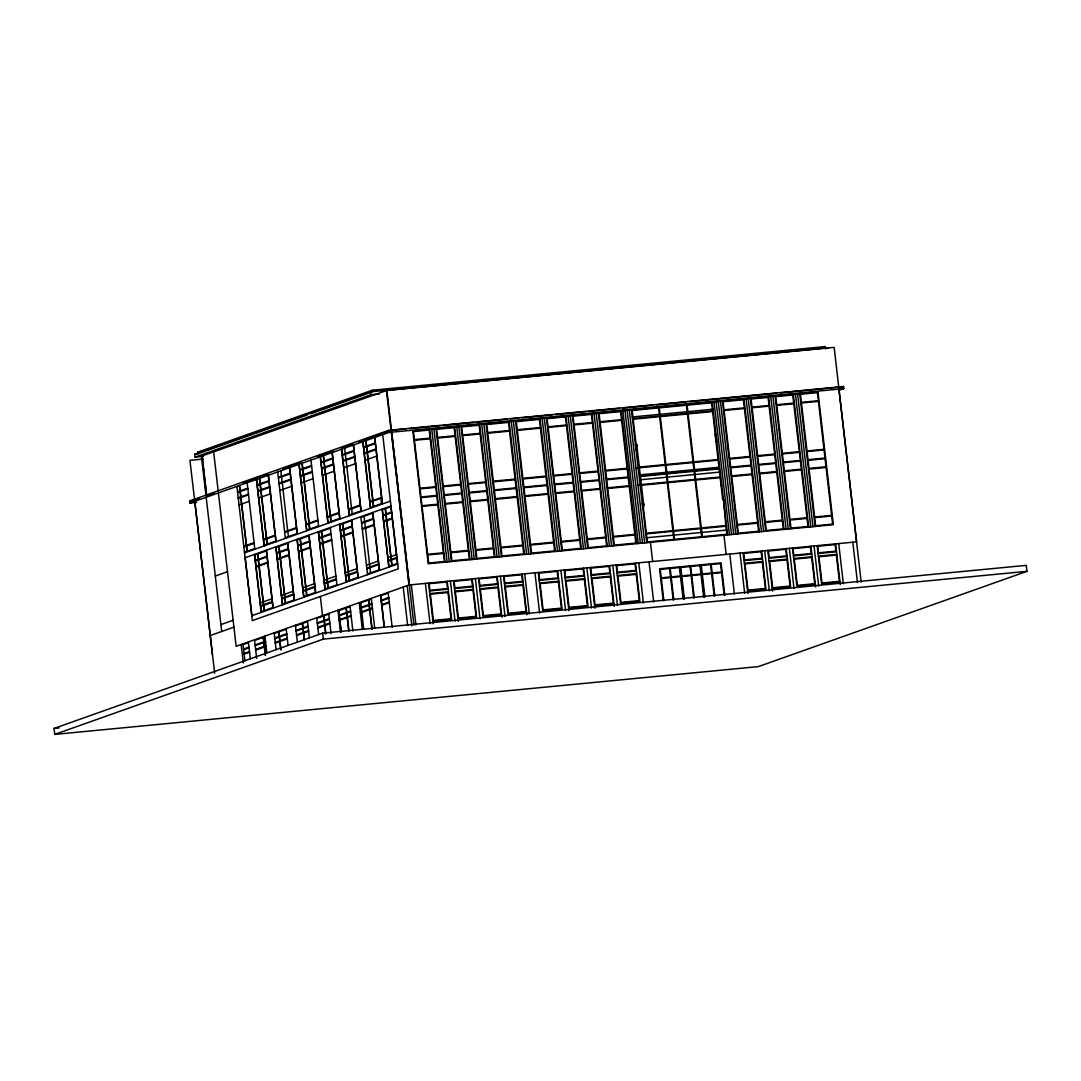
<?xml version="1.0" encoding="UTF-8"?>
<svg xmlns="http://www.w3.org/2000/svg" width="1081" height="1081" viewBox="0 0 1081 1081"><rect width="100%" height="100%" fill="white"/><g stroke="black" fill="none" stroke-linecap="round" stroke-linejoin="round"><path stroke-width="1.5" d="M307.436 414.888L198.039 453.696L197.864 452.101L372.256 390.227L825.168 346.596L825.343 348.19M203.485 456.304L195.107 457.114L194.756 454.196L370.594 391.822L828.627 347.677L825.465 348.812M310.612 413.766L370.851 392.389M195.107 457.114L370.932 394.741L379.323 393.93M196.661 502.381L189.945 503.03L189.702 500.908L388.62 430.333L843.585 386.498L843.829 388.62L839.059 390.322M213.943 493.22L206.755 495.76L202.147 455.925M242.955 482.923L266.764 474.478M282.627 468.857L300.072 462.668M317.53 456.466L333.394 450.845M341.326 448.034L352.433 444.088M358.784 441.832L382.579 433.4M383.998 432.886L391.079 430.387L386.458 390.538L201.431 456.182L206.039 496.017M199.39 498.463L194.621 500.152L189.932 460.344L203.377 459.047M189.945 503.03L388.876 432.468L843.829 388.62M237.536 491.787L247.657 488.193M278.493 477.262L290.14 473.127L289.519 467.789M311.423 465.573L299.761 469.708L299.153 464.371M237.617 492.45L247.738 488.855M278.56 477.924L290.221 473.789L290.83 479.126L279.182 483.261M311.49 466.249L299.842 470.37L300.464 475.721L312.112 471.586M238.239 497.787L248.36 494.193M238.306 498.449L248.427 494.868M279.263 483.923L290.911 479.788L296.451 527.623L284.789 531.757M312.193 472.248L300.532 476.383L306.072 524.217L317.719 520.083M238.901 505.003L249.292 501.314M258.562 498.03L270.574 493.774M279.83 490.49L291.843 486.22M301.113 482.937L313.125 478.68M322.381 475.397L334.394 471.127M343.663 467.843L355.663 463.587M364.932 460.303L376.945 456.033M243.847 546.283L253.967 542.703M243.928 546.945L254.049 543.365M284.871 532.42L296.518 528.285L297.126 533.528L285.479 537.662M317.8 520.745L306.153 524.88L306.747 530.109L318.409 525.974M381.998 499.719L381.066 500.044L381.552 504.273M244.522 552.188L254.643 548.594M821.992 347.717L825.168 346.596M244.455 552.904L390.417 501.125M245.009 557.782L390.984 506.003M330.205 528.258L318.544 532.393L319.165 537.73L330.813 533.595M361.095 517.299L372.756 513.164L373.364 518.502L361.716 522.636M330.894 534.257L319.246 538.392L319.868 543.729L331.516 539.595M361.797 523.299L373.445 519.164L374.067 524.501L362.419 528.636M215.295 576.038L227.51 571.7M331.597 540.257L319.935 544.392L324.422 583.132L336.069 578.997M362.486 529.298L374.134 525.163L378.62 563.904L366.972 568.038M840.396 387.633L843.585 386.498M260.089 602.995L272.101 598.739M281.357 595.442L293.37 591.185M302.639 587.902L314.652 583.645M323.908 580.348L335.921 576.092M345.19 572.808L357.203 568.552M366.459 565.255L378.472 560.998M387.741 557.715L396.592 554.567M336.15 579.659L324.503 583.794L325.097 589.023L336.759 584.889M367.054 568.701L378.701 564.566L379.309 569.795L367.648 573.93M220.916 624.602L233.131 620.264M251.724 615.751L397.686 563.971M209.984 635.642L233.928 627.142M243.049 644.546L248.441 642.641M254.576 640.465L264.967 636.777M274.236 633.493L286.181 629.25M295.505 625.94L307.517 621.683M316.787 618.4L328.786 614.13M338.056 610.846L350.068 606.59M359.324 603.306L371.337 599.036M380.607 595.753L388.201 593.064M243.563 649.032L248.954 647.127M255.102 644.952L265.48 641.263M274.75 637.979L286.695 633.736M296.018 630.426L308.031 626.169M317.301 622.886L329.313 618.616M338.569 615.332L350.582 611.076M359.851 607.792L371.864 603.522M381.12 600.239L388.714 597.55M243.644 649.695L249.035 647.789M255.17 645.614L265.561 641.925M274.831 638.641L286.776 634.398M296.099 631.088L308.112 626.831M317.382 623.548L329.381 619.278M338.65 615.994L350.663 611.738M359.932 608.454L371.932 604.184M381.201 600.901L388.795 598.212M244.09 653.492L249.468 651.586M255.616 649.411L266.007 645.722M275.263 642.438L287.222 638.195M296.545 634.885L308.558 630.628M317.814 627.345L329.827 623.075M339.096 619.791L351.095 615.535M360.365 612.251L372.377 607.981M381.647 604.698L389.241 602.009M244.157 654.154L249.549 652.248M255.697 650.073L266.075 646.384M275.344 643.1L287.289 638.857M296.613 635.547L308.626 631.29M317.895 628.007L329.908 623.737M339.164 620.453L351.176 616.197M360.446 612.913L372.459 608.644M381.715 605.36L389.309 602.671M54.05 728.432L322.679 633.142L1026.261 565.349L1026.95 571.322L758.322 666.612L54.739 734.404L54.05 728.432L59.09 727.945M54.739 734.404L323.368 639.114L1026.95 571.322M391.39 430.346L406.564 428.86M409.821 428.576L440.062 425.644M443.318 425.346L473.573 422.414M476.829 422.117L507.07 419.185M510.327 418.888L518.799 418.05M522.055 417.766L552.296 414.82M555.553 414.536L585.807 411.591M589.064 411.307L619.305 408.361M622.561 408.078L652.802 405.132M656.072 404.848L686.313 401.902M689.57 401.619L776.766 393.187M780.036 392.903L838.748 387.214L834.14 347.379L386.876 390.484L391.484 430.319M197.864 452.101L201.215 451.777M194.756 454.196L198.12 453.871M632.263 416.982L713.001 409.213M715.892 434.157L715.149 434.238L722.703 499.53L723.446 499.463M715.23 434.994L715.987 434.927M635.439 444.372L636.682 444.25L643.844 506.043L642.587 506.165L631.439 409.875M715.46 437.021L716.217 436.94M635.52 445.075L636.777 444.953M635.547 445.386L636.804 445.264M635.587 445.723L636.844 445.602M635.628 445.994L636.885 445.899M635.642 446.129L636.885 446.007M716.5 439.359L715.96 440.359M715.784 439.764L716.527 439.697M715.838 440.251L716.608 440.305M635.993 449.25L637.25 449.128M716.014 441.737L716.757 441.656M636.074 449.899L637.331 449.777M636.128 450.304L637.371 450.182M189.702 500.908L193.067 500.584M639.33 467.087L665.207 464.587L659.667 416.671L633.169 419.225L636.196 445.318M718.068 459.506L693.651 461.857L688.111 413.928L712.636 411.564L715.338 434.994M639.412 467.749L665.288 465.262L666.22 473.329L640.344 475.829M718.149 460.168L693.732 462.519L694.664 470.6L719.081 468.249M627.939 469.14L629.615 468.978M636.033 468.357L638.182 468.154M640.222 474.829L718.96 467.249M640.425 476.491L666.301 474.005L667.234 482.072L641.357 484.572M719.149 468.911L694.745 471.262L695.678 479.342L720.095 476.991M640.79 479.721L719.527 472.127M629.858 485.815L631.547 485.653M637.952 485.031L640.114 484.815M641.425 485.234L667.315 482.748L672.855 530.663L646.357 533.217L643.195 505.867M720.162 477.653L695.745 480.005L701.299 527.92L725.824 525.555L723.419 499.219M721.041 485.247L721.797 485.247L721.108 485.747M642.236 503.178L643.519 503.273M642.384 504.408L643.641 504.286M642.56 505.922L643.817 505.8M722.594 498.598L723.338 498.53M646.249 537.798L726.986 530.014M429.481 590.969L448.115 589.172M454.466 588.564L473.113 586.767M479.464 586.145L498.098 584.348M504.449 583.74L523.096 581.943M539.176 580.402L558.539 578.538M565.133 577.889L584.483 576.024M591.077 575.389L610.441 573.525M617.035 572.889L636.385 571.025M744.066 560.647L762.47 558.877M768.74 558.282L787.13 556.499M793.4 555.904L811.804 554.121M818.074 553.526L836.478 551.742M429.779 593.591L448.426 591.793M454.777 591.185L473.41 589.388M479.761 588.78L498.409 586.983M504.759 586.361L523.393 584.578M539.487 583.024L558.836 581.159M565.431 580.524L584.794 578.659M591.388 578.024L610.738 576.159M617.332 575.524L636.695 573.66M744.363 563.282L762.767 561.498M769.037 560.904L787.441 559.134M793.711 558.526L812.115 556.756M818.385 556.147L836.775 554.377M432.968 621.156L451.615 619.359L447.21 581.294M457.966 618.751L476.599 616.954L472.194 578.889M501.598 614.548L482.95 616.346L478.545 578.281M526.582 612.13L507.948 613.927L503.543 575.862M568.62 608.09L587.983 606.225L583.578 568.16M594.577 605.59L613.927 603.725M747.552 590.848L765.956 589.064L761.551 550.999M772.226 588.469L790.63 586.686L786.225 548.621M815.304 584.308L796.9 586.091L792.495 548.026M839.964 581.943L821.574 583.713L817.168 545.648M838.951 388.876L856.638 541.838L409.375 584.943L391.673 431.981M838.856 388.917L861.206 582.105M852.801 542.216L857.449 582.402M838.707 543.567L843.356 583.767M835.572 543.878L840.275 584.564M799.724 393.66L815.088 526.474M797.575 393.876L812.939 526.677M814.034 545.946L818.682 586.145M795.427 394.079L810.791 526.879M793.319 394.281L808.683 527.082M810.899 546.256L815.601 586.942M775.05 396.038L790.414 528.839M772.901 396.254L788.265 529.055M789.36 548.324L794.008 588.51M770.753 396.457L786.117 529.258M768.645 396.659L784.009 529.46M750.376 398.416L765.74 531.217M767.821 550.405L772.537 591.091M748.228 398.632L763.605 531.433M764.686 550.702L769.334 590.888M746.093 398.835L761.456 531.636M743.971 399.038L759.335 531.838M743.16 552.783L747.863 593.469M722.432 401.119L737.796 533.919M740.026 553.08L744.674 593.266M720.446 401.308L735.81 534.109M718.297 401.51L733.675 534.311M716.163 401.713L731.526 534.514M714.041 401.916L729.405 534.73M712.19 402.105L727.554 534.906M729.77 554.067L734.418 594.253M723.946 535.244L726.162 554.418M724.838 595.415L721.068 562.863L659.545 568.795L663.126 599.725M724.135 594.996L721.554 572.687L712.257 573.579L714.838 595.888M714.203 595.942L711.622 573.646L702.326 574.538L704.907 596.847M700.556 564.85L704.326 597.401M703.636 596.969L701.056 574.66L691.759 575.565L694.34 597.861M693.691 597.928L691.124 575.619L681.827 576.511L684.408 598.82M680.057 566.822L683.827 599.374M683.124 598.942L680.544 576.646L671.247 577.538L673.828 599.833M673.193 599.901L670.612 577.592L661.315 578.497L663.896 600.793M650.438 542.338L652.654 561.498M636.547 448.426L636.641 449.183M642.979 504.003L643.114 505.151M642.587 506.165L646.816 542.689M649.032 561.85L653.681 602.036M629.291 410.091L644.654 542.892M627.142 410.294L642.506 543.094M624.994 410.496L640.357 543.311M622.872 410.712L638.249 543.513M621.197 410.875L636.56 543.675M638.776 562.836L643.425 603.022M635.479 563.16L639.884 601.212L620.521 603.076L616.116 565.025M598.347 413.064L613.711 545.878M596.199 413.28L611.576 546.081M612.819 565.336L617.467 605.522M594.064 413.483L609.427 546.283M591.942 413.685L607.306 546.486M609.522 565.66L614.238 606.346M590.172 567.525L594.874 608.211M572.403 415.577L587.767 548.378M570.255 415.78L585.618 548.58M586.875 567.836L591.523 608.022M568.106 415.982L583.47 548.783M565.985 416.185L581.362 548.986M546.446 418.077L561.809 550.878M564.214 570.025L568.93 610.711M544.297 418.279L559.661 551.08M560.917 570.336L565.566 610.535M542.149 418.482L557.526 551.283M540.041 418.685L555.404 551.486M557.62 570.66L562.025 608.725L542.676 610.589L538.27 572.525M534.973 572.835L539.622 613.035M515.542 421.05L530.906 553.85M513.394 421.252L528.758 554.053M511.245 421.468L526.609 554.269M509.124 421.671L524.501 554.472M524.717 573.822L529.366 614.022M522.177 574.065L526.893 614.765M486.018 423.901L501.381 556.701M483.869 424.103L499.233 556.904M500.368 576.173L505.016 616.359M481.721 424.306L497.084 557.107M479.613 424.509L494.976 557.31M497.192 576.484L501.895 617.17M461.019 426.306L476.383 559.107M458.871 426.509L474.248 559.309M475.37 578.578L480.018 618.778M456.736 426.711L472.1 559.526M454.615 426.914L469.978 559.728M436.035 428.711L451.399 561.512M453.561 580.686L458.263 621.372M433.886 428.914L449.25 561.715M450.385 580.983L455.033 621.183M431.738 429.13L447.102 561.931M429.63 429.333L444.994 562.134M428.562 583.091L433.278 623.778M425.387 583.402L430.049 623.588M411.293 584.753L415.942 624.953M391.592 432.022L413.942 625.21M391.268 432.049L408.969 585.01L236.144 646.303L218.443 493.355M407.172 585.645L411.82 625.831M388.62 430.333L388.876 432.468M403.213 587.037L407.672 625.561M382.85 435.738L398.254 568.849L252.292 620.629L236.928 486.45M372.256 390.227L372.445 391.822M385.417 508.665L386.039 514.015M386.106 514.678L386.728 520.015M386.809 520.677L391.281 559.404M391.363 560.08L391.971 565.309M385.241 508.732L385.849 514.07M385.931 514.732L386.552 520.069M386.62 520.745L391.106 559.472M391.187 560.134L391.795 565.377M370.594 391.822L370.932 394.741M374.729 436.873L382.485 503.935M374.621 437.602L375.242 442.94L363.594 447.075L362.973 441.737M382.12 509.151L388.822 567.12M388.12 592.402L392.187 627.466M366.013 440.656L366.635 445.994M366.702 446.656L367.324 451.993M367.405 452.655L372.931 500.489M373.013 501.152L373.621 506.394M365.837 440.724L366.445 446.061M366.527 446.723L367.148 452.061M367.229 452.723L372.756 500.557M372.837 501.219L373.445 506.449M372.85 512.435L379.566 570.403M380.823 595.672L381.161 600.225M381.417 600.833L381.674 604.684M381.931 605.279L384.241 626.845L380.526 595.091M362.716 441.129L370.472 508.192M364.135 516.218L364.581 521.623M364.838 522.218L365.27 527.623M365.527 528.217L369.837 567.025M370.094 567.62L370.513 572.916M353.446 444.413L361.216 511.489M371.269 598.374L374.742 628.493M353.352 445.142L353.96 450.48L342.312 454.615L341.691 449.277M360.838 516.691L367.554 574.66M368.729 599.969L369.243 604.455M369.324 605.117L369.756 608.914M369.837 609.576L372.134 629.412M368.553 600.036L369.067 604.522M369.148 605.184L369.58 608.981M369.661 609.643L371.756 627.831M344.744 448.196L345.177 453.601M345.434 454.209L345.866 459.601M346.123 460.209L351.487 508.111M351.744 508.705L352.163 514.002M351.582 519.988L358.284 577.943M360.797 602.779L361.135 607.333M361.392 607.927L361.649 611.792M361.905 612.387L363.635 628.98M341.434 448.683L349.204 515.745M359.257 602.644L362.351 629.439M342.866 523.758L343.488 529.109M343.555 529.771L344.177 535.109M344.258 535.771L348.731 574.511M348.812 575.173L349.42 580.402M342.691 523.826L343.299 529.163M343.38 529.825L344.001 535.163M344.069 535.838L348.555 574.565M348.636 575.227L349.244 580.47M332.178 451.966L339.934 519.029M349.987 605.928L352.906 631.074M332.07 452.696L332.691 458.033L321.043 462.168L320.422 456.831M339.569 524.244L346.271 582.213M346.258 607.941L346.785 612.427M346.852 613.089L347.298 616.886M347.379 617.548L348.906 630.777M346.082 607.995L346.596 612.481M346.677 613.157L347.123 616.94M347.19 617.602L348.731 630.831M323.462 455.75L324.084 461.087M324.151 461.749L324.773 467.087M324.854 467.749L330.381 515.583M330.462 516.245L331.07 521.488M323.287 455.817L323.895 461.155M323.976 461.817L324.597 467.154M324.678 467.816L330.205 515.651M330.286 516.313L330.894 521.542M330.3 527.528L337.015 585.497M338.772 610.589L339.299 615.075M339.366 615.738L339.812 619.535M339.893 620.197L341.231 631.777M338.596 610.657L339.11 615.143M339.191 615.805L339.637 619.602M339.704 620.264L341.042 631.831M320.165 456.223L327.921 523.285M337.975 610.184L340.501 632.034M321.598 531.312L322.206 536.649M322.287 537.311L322.908 542.648M322.976 543.311L327.462 582.051M327.543 582.713L328.138 587.942M321.408 531.379L322.03 536.716M322.111 537.379L322.719 542.716M322.8 543.378L327.286 582.119M327.354 582.781L327.962 588.01M310.896 459.506L318.665 526.582M328.719 613.467L331.056 633.669M318.287 531.784L325.003 589.753M323.8 615.913L324.314 620.386M324.395 621.062L324.841 624.845M324.908 625.521L325.867 633.777M323.624 615.967L324.138 620.453M324.219 621.116L324.651 624.913M324.732 625.575L325.692 633.844M320.341 596.496L322.557 615.657M322.679 633.142L323.368 639.114M302.194 463.29L302.802 468.627M302.883 469.303L303.504 474.64M303.572 475.302L309.112 523.136M309.193 523.799L309.788 529.028M302.004 463.357L302.626 468.695M302.707 469.357L303.315 474.694M303.396 475.37L308.936 523.204M309.004 523.866L309.612 529.095M309.031 535.081L315.733 593.037M298.897 463.776L306.653 530.839M316.706 617.737L318.652 634.615M300.315 538.865L300.937 544.202M301.004 544.865L301.626 550.202M301.707 550.864L306.193 589.604M306.261 590.267L306.869 595.496M300.14 538.919L300.748 544.256M300.829 544.919L301.45 550.27M301.531 550.932L306.004 589.658M306.085 590.321L306.693 595.563M289.627 467.06L297.383 534.122M307.436 621.021L309.396 637.898M297.018 539.338L303.72 597.307M302.545 623.453L303.058 627.926M303.139 628.601L303.572 632.385M303.653 633.061L304.423 639.668M302.369 623.507L302.883 627.993M302.964 628.656L303.396 632.453M303.477 633.115L304.234 639.736M280.911 470.843L281.357 476.248M281.614 476.843L282.046 482.248M282.303 482.842L287.654 530.744M287.911 531.352L288.343 536.649M287.749 542.621L294.464 600.59M277.614 471.316L285.37 538.392M295.424 625.277L297.383 642.168M279.047 546.405L279.655 551.742M279.736 552.405L280.357 557.742M280.425 558.404L284.911 597.144M284.992 597.807L285.6 603.049M278.857 546.473L279.479 551.81M279.56 552.472L280.168 557.81M280.249 558.472L284.735 597.212M284.803 597.874L285.411 603.103M268.345 474.613L276.114 541.676M286.168 628.561L288.059 645.465M268.25 475.329L268.872 480.667L257.21 484.801L256.602 479.464M275.75 546.878L282.452 604.847M278.871 631.845L279.398 636.331M279.466 636.993L279.911 640.79M279.979 641.452L280.938 649.722M278.695 631.912L279.209 636.398M279.29 637.06L279.722 640.857M279.803 641.519L280.763 649.776M259.643 478.383L260.251 483.734M260.332 484.396L260.953 489.734M261.021 490.396L266.561 538.23M266.642 538.892L267.25 544.121M259.454 478.451L260.075 483.788M260.156 484.45L260.764 489.788M260.845 490.463L266.385 538.297M266.453 538.96L267.061 544.189M266.48 550.175L273.182 608.13M256.346 478.869L264.102 545.932M274.155 632.831L276.101 649.708M257.764 553.958L258.386 559.296M258.467 559.958L259.075 565.295M259.156 565.958L263.642 604.698M263.71 605.36L264.318 610.589M257.589 554.013L258.21 559.35M258.278 560.026L258.899 565.363M258.981 566.025L263.453 604.752M263.534 605.414L264.142 610.657M247.076 482.153L254.832 549.216M264.886 636.114L266.845 652.992M254.467 554.431L261.17 612.4M263.413 637.331L263.926 641.817M264.007 642.479L264.453 646.276M264.521 646.938L265.48 655.208M263.237 637.398L263.75 641.871M263.832 642.546L264.264 646.33M264.345 647.006L265.304 655.262M239.563 485.504L240.185 490.855M240.874 496.855L240.252 491.517L240.725 496.909M240.955 497.517L246.482 545.351M246.563 546.013L247.171 551.242M239.401 485.572L240.023 490.909M240.793 497.571L246.333 545.405M246.414 546.067L247.009 551.296M245.198 557.715L251.914 615.684M254.508 639.803L256.643 658.329M248.36 641.979L250.319 658.856M242.968 643.884L244.928 660.775M241.171 644.519L243.306 662.95M213.646 451.844L218.254 491.679M201.998 456.06L202.755 462.709M203.147 466.019L203.714 471.005M204.295 475.978L204.877 480.964M205.255 484.288L206.025 490.923M206.228 497.692L221.713 631.48M214.673 673.355L194.823 501.814L212.43 654.802M268.939 481.342L257.292 485.464L257.913 490.815L269.561 486.68L268.939 481.342M332.772 458.695L321.111 462.83L321.733 468.168L333.38 464.033L332.772 458.695M354.041 451.142L342.393 455.277L343.015 460.614L354.663 456.493L354.041 451.142M375.323 443.602L363.662 447.737L364.283 453.074L375.931 448.939L375.323 443.602M269.642 487.342L257.981 491.477L263.521 539.311L275.169 535.176L269.642 487.342M333.461 464.695L321.814 468.83L327.34 516.664L339.002 512.529L333.461 464.695M354.744 457.155L343.082 461.29L348.623 509.124L360.27 504.989L354.744 457.155M376.012 449.601L364.365 453.736L369.891 501.57L381.552 497.436L376.012 449.601M275.25 535.838L263.602 539.973L264.196 545.202L275.858 541.068L275.25 535.838M339.069 513.191L327.421 517.326L328.029 522.569L339.677 518.434L339.069 513.191M360.351 505.651L348.704 509.786L349.298 515.015L360.959 510.881L360.351 505.651M381.62 498.098L369.972 502.233L370.58 507.475L382.228 503.341L381.62 498.098M266.372 550.905L254.724 555.026L255.346 560.377L266.993 556.242L266.372 550.905M287.654 543.351L276.006 547.486L276.614 552.823L288.276 548.689L287.654 543.351M308.923 535.798L297.275 539.932L297.897 545.27L309.544 541.149L308.923 535.798M351.474 520.704L339.826 524.839L340.447 530.176L352.095 526.055L351.474 520.704M390.876 506.732L382.377 509.746L382.998 515.083L391.498 512.07L390.876 506.732M267.075 556.904L255.413 561.039L256.035 566.376L267.683 562.242L267.075 556.904M288.343 549.351L276.695 553.486L277.317 558.823L288.965 554.688L288.343 549.351M309.625 541.811L297.964 545.946L298.586 551.283L310.233 547.148L309.625 541.811M352.176 526.717L340.515 530.852L341.137 536.19L352.784 532.055L352.176 526.717M391.565 512.732L383.066 515.745L383.687 521.096L392.187 518.069L391.565 512.732M267.764 562.904L256.116 567.039L260.602 605.765L272.25 601.644L267.764 562.904M289.046 555.35L277.385 559.485L281.871 598.225L293.519 594.091L289.046 555.35M310.315 547.81L298.667 551.945L303.139 590.672L314.801 586.551L310.315 547.81M352.865 532.717L341.218 536.852L345.69 575.578L357.352 571.444L352.865 532.717M392.268 518.745L383.769 521.758L388.241 560.485L396.741 557.472L392.268 518.745M272.317 602.306L260.67 606.441L261.278 611.67L272.925 607.536L272.317 602.306M293.6 594.753L281.952 598.888L282.546 604.117L294.208 599.982L293.6 594.753M314.868 587.213L303.221 591.348L303.829 596.577L315.476 592.442L314.868 587.213M357.419 572.119L345.771 576.254L346.379 581.483L358.027 577.349L357.419 572.119M396.822 558.134L388.322 561.147L388.93 566.39L397.43 563.377L396.822 558.134M817.979 391.903L412.847 430.941L428.211 563.741L833.343 524.704L817.979 391.903M429.211 430.035L413.428 431.562L414.361 439.643L430.143 438.116L429.211 430.035M454.142 427.644L436.656 429.319L437.602 437.4L455.074 435.711L454.142 427.644M479.126 425.225L461.655 426.914L462.587 434.994L480.072 433.305L479.126 425.225M508.516 422.401L486.774 424.495L487.707 432.576L509.462 430.481L508.516 422.401M539.392 419.428L516.34 421.644L517.272 429.725L540.324 427.508L539.392 419.428M565.485 416.915L547.108 418.685L548.04 426.765L566.417 424.982L565.485 416.915M591.442 414.401L573.052 416.185L573.984 424.252L592.374 422.482L591.442 414.401M620.589 411.604L599.104 413.672L600.036 421.752L621.521 419.671L620.589 411.604M658.653 407.929L632.169 410.483L633.101 418.563L659.586 416.009L658.653 407.929M686.449 405.253L659.302 407.875L660.234 415.942L687.394 413.334L686.449 405.253M711.622 402.821L687.097 405.186L688.029 413.266L712.555 410.902L711.622 402.821M743.404 399.767L723.081 401.727L724.013 409.807L744.35 407.848L743.404 399.767M768.078 397.389L751.092 399.024L752.038 407.105L769.01 405.47L768.078 397.389M792.751 395.011L775.766 396.646L776.698 404.726L793.684 403.091L792.751 395.011M817.425 392.633L800.44 394.268L801.372 402.348L818.358 400.713L817.425 392.633M430.211 438.778L414.428 440.305L419.982 488.22L435.765 486.707L430.211 438.778M455.155 436.386L437.67 438.062L443.224 485.991L460.695 484.302L455.155 436.386M480.14 433.967L462.668 435.657L468.208 483.572L485.693 481.896L480.14 433.967M509.529 431.143L487.788 433.238L493.328 481.153L515.083 479.059L509.529 431.143M540.405 428.171L517.353 430.387L522.893 478.302L545.946 476.086L540.405 428.171M566.498 425.657L548.121 427.427L553.661 475.343L572.038 473.573L566.498 425.657M592.456 423.144L574.065 424.928L579.605 472.843L597.996 471.073L592.456 423.144M621.602 420.347L600.117 422.414L605.657 470.33L627.142 468.262L621.602 420.347M687.462 413.996L660.302 416.617L665.855 464.533L693.016 461.911L687.462 413.996M744.417 408.51L724.094 410.469L729.634 458.385L749.971 456.425L744.417 408.51M769.091 406.132L752.106 407.767L757.659 455.682L774.631 454.047L769.091 406.132M793.765 403.754L776.78 405.389L782.32 453.304L799.305 451.669L793.765 403.754M818.425 401.375L801.453 403.01L806.994 450.926L823.979 449.291L818.425 401.375M435.832 487.369L420.05 488.882L420.995 496.963L436.778 495.449L435.832 487.369M460.776 484.964L443.291 486.653L444.223 494.733L461.709 493.044L460.776 484.964M485.761 482.558L468.289 484.234L469.222 492.314L486.693 490.639L485.761 482.558M515.151 479.721L493.409 481.815L494.341 489.896L516.083 487.801L515.151 479.721M546.027 476.748L522.974 478.964L523.907 487.045L546.959 484.829L546.027 476.748M572.119 474.235L553.742 476.005L554.675 484.085L573.052 482.315L572.119 474.235M598.077 471.735L579.686 473.505L580.619 481.585L599.009 479.815L598.077 471.735M627.223 468.924L605.738 470.992L606.671 479.072L628.156 477.005L627.223 468.924M693.083 462.573L665.923 465.195L666.869 473.275L694.016 470.654L693.083 462.573M750.038 457.087L729.716 459.047L730.648 467.127L750.971 465.168L750.038 457.087M774.712 454.709L757.727 456.344L758.659 464.425L775.645 462.79L774.712 454.709M799.386 452.331L782.401 453.966L783.333 462.046L800.318 460.411L799.386 452.331M824.046 449.953L807.075 451.588L808.007 459.668L824.992 458.033L824.046 449.953M436.846 496.111L421.063 497.625L421.995 505.705L437.778 504.192L436.846 496.111M461.79 493.706L444.305 495.395L445.237 503.476L462.722 501.787L461.79 493.706M486.774 491.301L469.303 492.977L470.235 501.057L487.707 499.381L486.774 491.301M516.164 488.463L494.422 490.558L495.355 498.638L517.096 496.544L516.164 488.463M547.04 485.491L523.988 487.707L524.92 495.787L547.972 493.571L547.04 485.491M573.133 482.977L554.742 484.747L555.688 492.828L574.065 491.058L573.133 482.977M599.09 480.477L580.7 482.248L581.632 490.328L600.023 488.558L599.09 480.477M628.237 477.667L606.752 479.734L607.684 487.815L629.169 485.747L628.237 477.667M694.097 471.316L666.936 473.937L667.869 482.018L695.029 479.396L694.097 471.316M751.052 465.83L730.729 467.789L731.661 475.87L751.984 473.91L751.052 465.83M775.726 463.452L758.74 465.087L759.673 473.167L776.658 471.532L775.726 463.452M800.399 461.074L783.414 462.709L784.347 470.789L801.332 469.154L800.399 461.074M825.06 458.695L808.088 460.33L809.02 468.411L825.992 466.776L825.06 458.695M437.859 504.854L422.076 506.367L427.617 554.296L443.399 552.769L437.859 504.854M462.803 502.449L445.318 504.138L450.858 552.053L468.343 550.364L462.803 502.449M487.788 500.044L470.303 501.719L475.856 549.648L493.328 547.959L487.788 500.044M517.177 497.206L495.436 499.3L500.976 547.229L522.718 545.135L517.177 497.206M548.04 494.233L525.001 496.449L530.541 544.378L553.594 542.149L548.04 494.233M574.146 491.72L555.756 493.49L561.309 541.405L579.686 539.635L574.146 491.72M600.09 489.22L581.713 490.99L587.253 538.906L605.644 537.135L600.09 489.22M629.25 486.409L607.765 488.477L613.305 536.406L634.79 534.325L629.25 486.409M695.11 480.059L667.95 482.68L673.49 530.595L700.65 527.987L695.11 480.059M752.065 474.573L731.742 476.532L737.283 524.447L757.605 522.501L752.065 474.573M776.739 472.194L759.754 473.829L765.294 521.758L782.279 520.123L776.739 472.194M801.399 469.816L784.428 471.451L789.968 519.38L806.953 517.745L801.399 469.816M826.073 467.438L809.088 469.086L814.642 517.002L831.613 515.367L826.073 467.438M643.6 503.949L642.344 504.07L643.6 504.016M443.48 553.431L427.698 554.958L428.63 563.039L444.413 561.512L443.48 553.431M468.424 551.026L450.939 552.715L451.872 560.796L469.357 559.107L468.424 551.026M493.409 548.621L475.924 550.31L476.87 558.391L494.341 556.701L493.409 548.621M522.799 545.797L501.057 547.891L501.989 555.972L523.731 553.877L522.799 545.797M553.661 542.824L530.622 545.04L531.555 553.121L554.607 550.891L553.661 542.824M579.767 540.297L561.377 542.081L562.309 550.148L580.7 548.378L579.767 540.297M605.711 537.798L587.334 539.568L588.267 547.648L606.657 545.878L605.711 537.798M634.871 534.987L613.386 537.068L614.319 545.148L635.804 543.067L634.871 534.987M672.936 531.325L646.438 533.879L647.37 541.959L673.868 539.405L672.936 531.325M700.731 528.65L673.571 531.257L674.503 539.338L701.664 536.73L700.731 528.65M725.892 526.217L701.366 528.582L702.312 536.662L726.837 534.298L725.892 526.217M757.686 523.163L737.364 525.123L738.296 533.19L758.619 531.244L757.686 523.163M782.36 520.785L765.375 522.42L766.307 530.501L783.293 528.866L782.36 520.785M807.021 518.407L790.049 520.042L790.981 528.123L807.966 526.488L807.021 518.407M831.694 516.029L814.709 517.664L815.655 525.744L832.627 524.109L831.694 516.029M446.791 581.997L429.143 583.699L429.9 590.267L447.548 588.564L446.791 581.997M471.775 579.592L454.128 581.294L454.885 587.861L472.546 586.159L471.775 579.592M496.774 577.186L479.126 578.889L479.883 585.443L497.53 583.74L496.774 577.186M521.758 574.781L504.111 576.47L504.868 583.037L522.515 581.335L521.758 574.781M557.188 571.363L538.851 573.133L539.608 579.686L557.945 577.93L557.188 571.363M583.132 568.863L564.809 570.633L565.566 577.186L583.902 575.43L583.132 568.863M609.089 566.363L590.753 568.133L591.523 574.687L609.846 572.916L609.089 566.363M635.047 563.863L616.711 565.62L617.467 572.187L635.804 570.417L635.047 563.863M761.146 551.702L743.714 553.391L744.471 559.944L761.902 558.269L761.146 551.702M785.819 549.337L768.388 551.013L769.145 557.566L786.576 555.891L785.819 549.337M810.48 546.959L793.062 548.635L793.819 555.202L811.25 553.513L810.48 546.959M835.154 544.581L817.736 546.256L818.493 552.823L835.91 551.134L835.154 544.581M669.558 568.498L660.275 569.403L661.248 577.822L670.531 576.93L669.558 568.498M679.49 567.552L670.206 568.444L671.179 576.876L680.462 575.97L679.49 567.552M690.07 566.525L680.773 567.417L681.746 575.849L691.043 574.957L690.07 566.525M700.002 565.566L690.705 566.471L691.678 574.889L700.974 573.997L700.002 565.566M710.568 564.552L701.285 565.444L702.258 573.876L711.541 572.984L710.568 564.552M720.5 563.593L711.217 564.485L712.19 572.916L721.473 572.025L720.5 563.593M448.007 592.496L430.36 594.199L433.386 620.453L451.047 618.751L448.007 592.496M472.992 590.091L455.344 591.793L458.385 618.048L476.032 616.346L472.992 590.091M497.99 587.686L480.329 589.388L483.369 615.63L501.03 613.94L497.99 587.686M522.974 585.28L505.327 586.983L508.367 613.224L526.015 611.522L522.974 585.28M558.404 581.862L540.068 583.632L543.108 609.873L561.431 608.117L558.404 581.862M584.348 579.362L566.025 581.132L569.065 607.373L587.388 605.617L584.348 579.362M610.306 576.862L591.969 578.632L595.009 604.874L613.346 603.117L610.306 576.862M636.25 574.362L617.927 576.132L620.967 602.374L639.29 600.617L636.25 574.362M762.362 562.215L744.931 563.89L747.971 590.145L765.402 588.456L762.362 562.215M787.022 559.836L769.604 561.512L772.645 587.767L790.062 586.078L787.022 559.836M811.696 557.458L794.278 559.134L797.305 585.389L814.736 583.699L811.696 557.458M836.37 555.08L818.939 556.756L821.979 583.01L839.41 581.321L836.37 555.08"/></g></svg>
